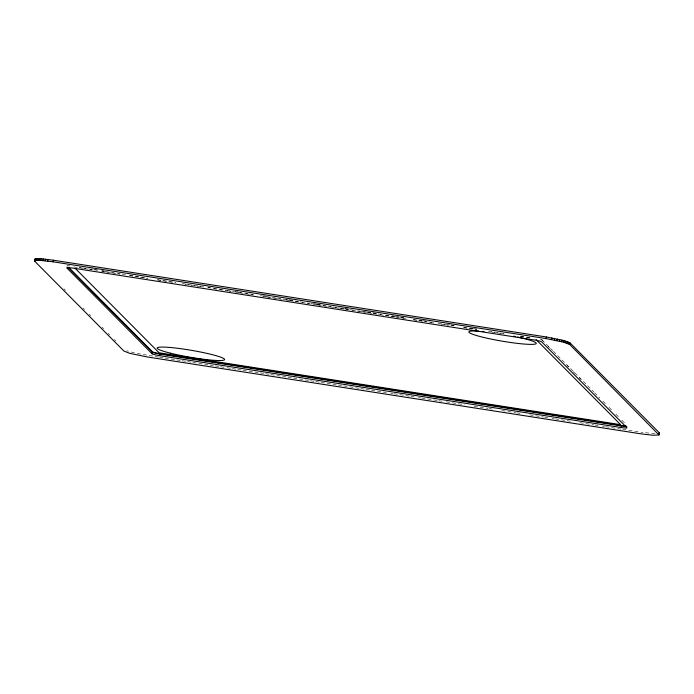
<?xml version="1.0" encoding="UTF-8"?>
<svg xmlns="http://www.w3.org/2000/svg" width="694" height="694" viewBox="0 0 694 694"><rect width="100%" height="100%" fill="white"/><g stroke="black" fill="none" stroke-linecap="round" stroke-linejoin="round"><path stroke-width="0.52" stroke-dasharray="3.47 2.6" d="M540.704 339.271A6.836 0.703 9.7 0 1 542.023 339.834L543.48 341.769M655.006 433.724L640.892 432.189M91.174 268.908L93.308 269.246M94.384 269.411L97.594 269.914M101.879 270.573L104.022 270.912M207.888 287.082L210.03 287.42M235.734 291.419L237.877 291.758M263.573 295.757L265.715 296.086M286.058 299.261L288.201 299.591M289.277 299.756L293.553 300.424M313.905 303.59L316.048 303.929M317.115 304.093L321.4 304.761M341.743 307.928L343.886 308.266M344.953 308.431L349.238 309.099M364.229 311.433L366.371 311.762M367.447 311.936L371.724 312.595M372.799 312.768L376.009 313.263M392.075 315.77L394.218 316.1M395.285 316.264L399.571 316.932M400.638 317.106L403.856 317.6M419.913 320.108L422.056 320.437M423.123 320.602L426.342 321.105M447.76 324.436L449.894 324.775M450.97 324.939L454.18 325.443M470.246 327.941L472.388 328.271M473.455 328.444L476.665 328.939M79.324 267.476L81.467 267.815M82.534 267.979L93.248 269.645M94.315 269.81L97.524 270.313M101.81 270.981L103.953 271.311M105.02 271.475L121.086 273.983M122.153 274.147L125.371 274.651M129.648 275.318L147.857 278.147M157.495 279.647L175.695 282.484M182.123 283.482L203.542 286.822M207.818 287.49L226.027 290.326M227.094 290.491L231.38 291.159M232.455 291.324L248.513 293.822M249.588 293.987L253.865 294.655M260.293 295.661L276.351 298.16M277.427 298.325L281.712 298.993M282.779 299.157L298.845 301.664M299.912 301.829L303.122 302.332M307.407 303L309.55 303.33M310.626 303.495L326.683 306.002M327.759 306.167L332.036 306.835M333.111 307L337.388 307.668M338.464 307.832L349.169 309.498M350.244 309.663L353.454 310.166M357.74 310.834L359.882 311.164M360.949 311.337L377.016 313.835M378.083 314L381.292 314.503M385.578 315.171L399.501 317.34M400.568 317.505L403.787 318.008M413.424 319.509L427.339 321.669M428.415 321.843L431.625 322.337M438.053 323.343L449.833 325.174M450.9 325.339L454.11 325.842M463.748 327.342L476.596 329.346M488.376 331.177L504.443 333.675M520.5 336.182L532.281 338.013M73.807 266.921L78.092 267.589M79.168 267.754L83.445 268.422M84.521 268.595L88.806 269.255M89.873 269.428L92.016 269.758M101.654 271.259L105.939 271.927M107.006 272.091L111.292 272.759M112.359 272.924L119.854 274.095M129.492 275.596L133.777 276.264M134.844 276.429L139.13 277.097M140.205 277.262L147.701 278.433M157.338 279.934L161.615 280.602M162.691 280.766L175.539 282.77M185.177 284.271L203.377 287.099M213.015 288.6L228.014 290.933M229.081 291.107L231.223 291.437M235.509 292.105L238.719 292.608M239.786 292.773L250.499 294.438M251.566 294.603L253.709 294.941M263.347 296.442L266.557 296.937M267.632 297.11L278.337 298.776M279.413 298.941L281.547 299.279M285.833 299.938L289.051 300.441M290.118 300.606L294.403 301.274M295.471 301.439L300.823 302.28M301.899 302.445L306.184 303.113M307.251 303.278L309.394 303.608M313.679 304.276L316.889 304.779M317.956 304.944L322.242 305.612M323.317 305.776L328.67 306.609M329.737 306.783L334.022 307.442M335.089 307.616L339.375 308.283M340.45 308.448L344.727 309.116M345.803 309.281L351.155 310.114M352.222 310.279L356.508 310.947M357.584 311.112L361.86 311.779M362.936 311.944L367.221 312.612M368.288 312.786L372.574 313.445M373.641 313.619L378.993 314.451M380.069 314.616L384.355 315.284M385.422 315.449L389.707 316.117M390.774 316.282L395.06 316.95M396.127 317.115L398.269 317.453M402.555 318.121L406.84 318.789M413.26 319.787L417.545 320.454M418.621 320.619L422.898 321.287M423.973 321.452L426.116 321.79M430.393 322.458L434.678 323.118M441.106 324.124L448.602 325.286M463.592 327.62L467.877 328.288M468.944 328.462L476.44 329.624M491.43 331.958L504.286 333.961M520.344 336.46L532.125 338.299M158.622 357.089L137.039 353.42M159.698 357.254L163.975 357.922M165.042 358.087L175.738 359.752M176.805 359.917L181.082 360.585M182.149 360.75L186.426 361.418M187.501 361.583L191.778 362.251M192.845 362.415L203.533 364.081M204.609 364.246L208.885 364.914M209.952 365.079L214.229 365.747M215.296 365.912L219.573 366.579M220.649 366.744L225.992 367.577M227.059 367.742L231.336 368.41M232.412 368.575L236.689 369.243M237.756 369.408L242.033 370.076M243.1 370.24L253.796 371.906M254.863 372.071L259.14 372.739M260.215 372.904L264.492 373.572M265.559 373.736L269.836 374.404M270.903 374.569L281.599 376.235M282.666 376.4L286.943 377.068M288.01 377.232L292.295 377.9M293.362 378.065L304.05 379.731M305.126 379.896L309.403 380.564M310.47 380.728L314.746 381.396M315.813 381.561L320.09 382.229M321.166 382.394L331.853 384.06M332.929 384.224L337.206 384.892M338.273 385.057L342.55 385.725M343.617 385.89L359.657 388.388M360.733 388.562L365.009 389.221M366.076 389.395L370.353 390.054M371.42 390.228L382.116 391.884M383.183 392.058L386.393 392.552M390.67 393.22L392.804 393.55M393.88 393.724L409.92 396.222M410.987 396.387L414.197 396.881M418.473 397.549L420.607 397.888M421.683 398.052L437.723 400.551M438.79 400.716L442 401.21M446.277 401.878L464.451 404.715M474.08 406.207L487.977 408.376M489.044 408.54L492.254 409.044M501.883 410.536L515.781 412.704M516.848 412.869L520.058 413.372M529.678 414.865L543.584 417.033M544.651 417.198L547.861 417.701M552.138 418.369L554.28 418.699M555.347 418.864L566.035 420.529M567.111 420.694L570.321 421.197M579.941 422.698L593.838 424.858M594.914 425.023L598.115 425.526M602.401 426.194L604.535 426.524M605.602 426.689L621.642 429.187M622.718 429.36L639.825 432.024M134.558 352.873L130.177 351.771M126.828 350.739L128.355 351.242M542.023 339.834L552.684 350.574M553.448 351.338L593.795 391.971M594.558 392.735L599.885 398.104M602.93 401.167L605.975 404.238M609.02 407.3L612.065 410.371M615.873 414.205L618.918 417.268M621.963 420.338L625.008 423.401M548.043 346.375L549.57 347.902M567.076 365.538L568.603 367.074M573.166 371.672L574.693 373.207M579.256 377.805L580.783 379.34M63.952 288.791L65.479 290.326M83.02 307.989L84.547 309.524M89.127 314.13L90.654 315.666M102.087 327.186L103.614 328.722M108.195 333.337L109.713 334.872M114.293 339.479L115.82 341.014M69.738 265.663A6.836 0.703 9.7 0 0 67.118 265.88L67.058 266.288A6.836 0.703 9.7 0 1 69.669 266.071M540.635 339.678A6.836 0.703 9.7 0 1 541.511 339.982"/><path stroke-width="1.04" d="M34.7 261.213L35.29 260.432L38.994 260.276L53.108 261.812L546.065 338.577L563.823 342.229L569.791 344.536L658.996 434.982L652.889 435.242L640.614 433.793L147.657 357.028L129.899 353.376L123.931 351.069L34.7 261.213L35.004 259.018L41.111 258.758L53.386 260.207L546.343 336.972L564.101 340.624L570.069 342.931L659.3 432.787L658.996 434.982M34.978 259.599L35.004 259.018M35.29 260.432L35.559 258.827M36.192 260.311L36.47 258.706M37.433 260.259L37.71 258.645M38.994 260.276L39.263 258.671M40.833 260.371L41.111 258.758M42.933 260.528L43.202 258.923M45.249 260.762L45.526 259.148M47.747 261.057L48.025 259.443M53.108 261.812L53.386 260.207M152.038 353.758L66.78 267.893A6.836 0.703 9.7 0 1 72.618 268.084L534.146 339.956A6.836 0.703 9.7 0 1 541.684 341.847L626.942 427.712A6.836 0.703 9.7 0 1 621.104 427.521L159.577 355.649A6.836 0.703 9.7 0 1 152.047 353.758L152.385 351.745L68.645 267.416M159.577 355.649L159.915 353.636A6.836 0.703 9.7 0 1 152.385 351.745M546.065 338.577L546.343 336.972M551.609 339.522L551.886 337.909M554.332 340.043L554.61 338.429M556.961 340.581L557.23 338.967M559.442 341.127L559.72 339.522M561.741 341.682L562.019 340.077M563.823 342.229L564.101 340.624M565.645 342.758L565.914 341.153M567.172 343.261L567.449 341.656M568.386 343.73L568.664 342.125M569.791 344.536L570.069 342.931M621.104 427.521L621.442 425.509A6.836 0.703 9.7 0 0 625.927 426.003M659.022 434.401L659.3 432.787M658.71 433.568L659.274 433.368M159.915 353.636L621.442 425.509M536.098 339.566L620.601 424.659L159.073 352.786L75.334 268.457M68.576 267.815L152.316 352.144M152.316 352.153A6.836 0.703 9.7 0 0 159.854 354.044L621.382 425.916A6.836 0.703 9.7 0 0 626.751 426.394M517.655 337.032A34.188 3.513 9.7 0 1 530.919 344.389A34.188 3.513 9.7 0 1 481.358 336.85A34.188 3.513 9.7 0 1 478.886 331.133M482.217 331.385A34.188 3.513 9.7 0 1 484.004 331.558M513.603 336.165A34.188 3.513 9.7 0 1 515.651 336.59M170.256 353.133A34.188 3.513 9.7 0 0 224.301 359.934A34.188 3.513 9.7 0 0 178.185 348.353A34.188 3.513 9.7 0 0 170.256 353.133"/></g></svg>
